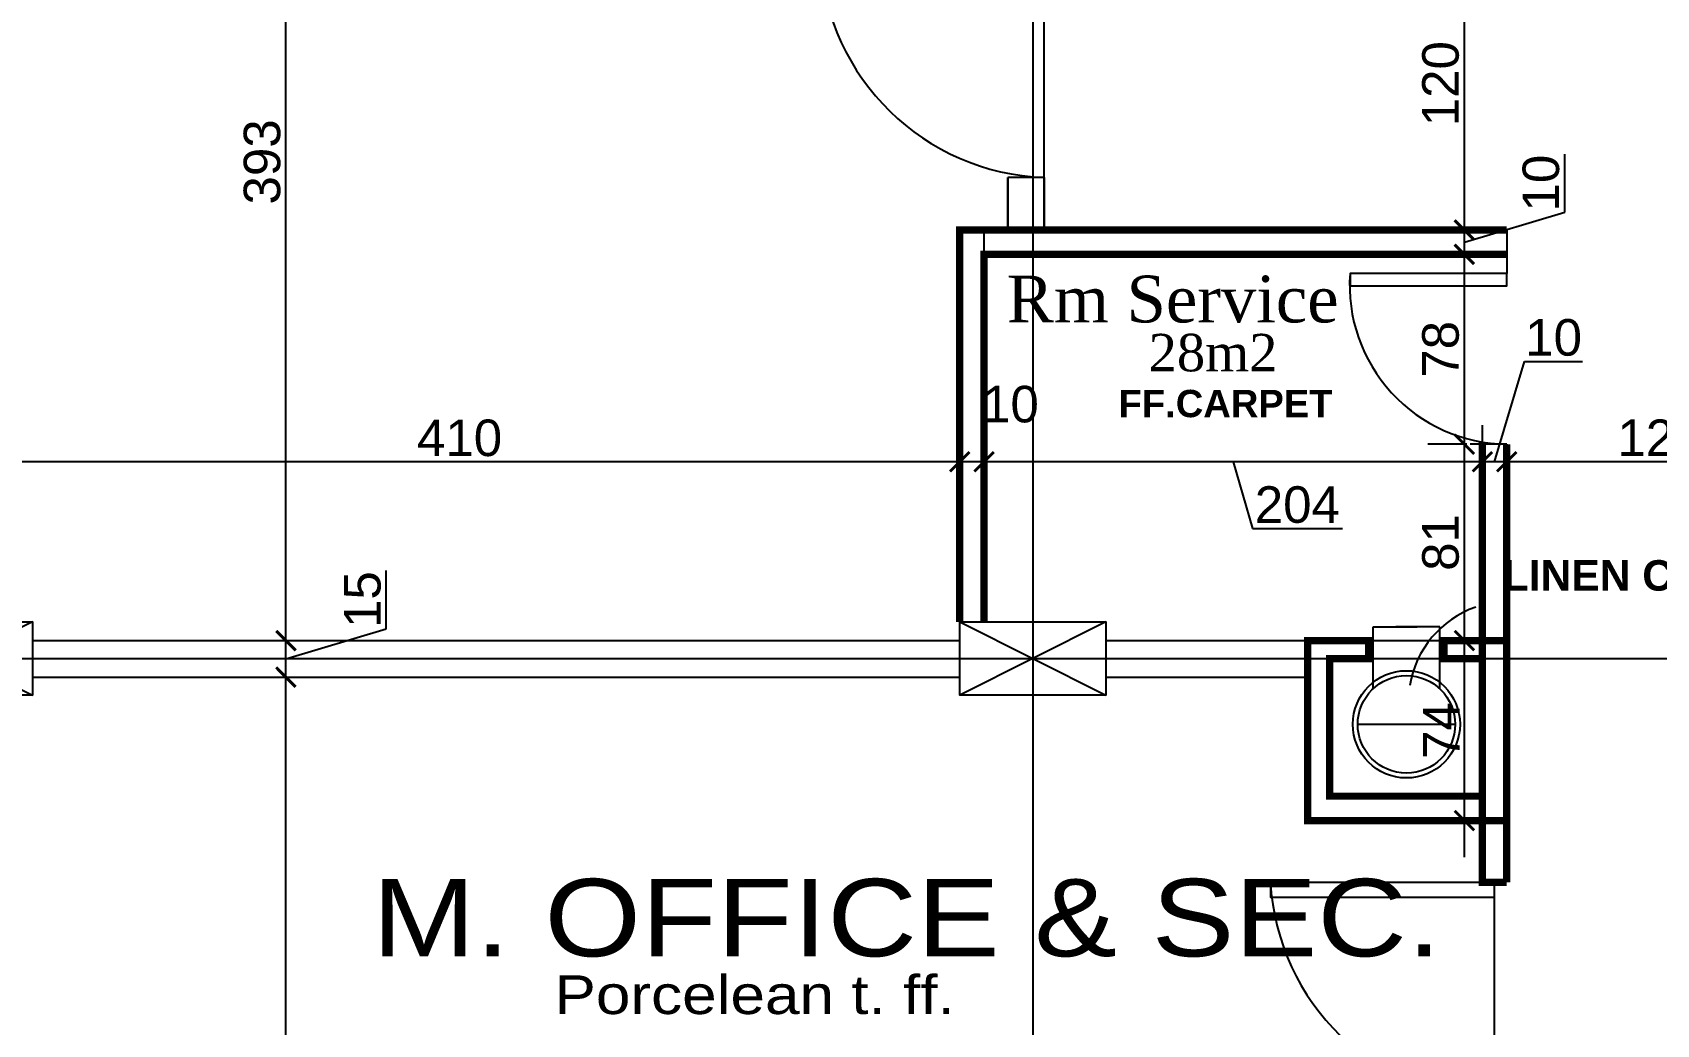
# Model space of a CAD drawing. Extents: x 250879 to 348495, y -51522 to -9360.
# Drawn here: x 297561 to 298227, y -20843 to -20436 of the extents above; entities that cross this region are included whole.
import ezdxf

# ---------------------------------------------------------------- set-up
doc = ezdxf.new("R2010")
doc.units = 0
doc.layers.get('0').update_dxf_attribs({"linetype": 'CONTINUOUS'})
doc.layers.get('DEFPOINTS').update_dxf_attribs({"color": 9, "linetype": 'CONTINUOUS'})
doc.layers.add('A-text finishing', color=6, linetype='CONTINUOUS', lineweight=13)
doc.layers.add('A-text function', color=30, linetype='CONTINUOUS', lineweight=20)
for name, color, linetype in [('AXIS', 1, 'CONTINUOUS'), ('COLUMN', 5, 'CONTINUOUS'), ('FURNITURE', 4, 'CONTINUOUS'), ('HATCH', 8, 'CONTINUOUS'), ('TEXT', 3, 'CONTINUOUS'), ('WALL', 7, 'CONTINUOUS')]:
    doc.layers.add(name, color=color, linetype=linetype)
doc.styles.add('ARIAL', font='BOD_CR.TTF', dxfattribs={"width": 1.2})
doc.styles.get("Standard").update_dxf_attribs({"font": 'sanss___.ttf', "height": 15})
doc.styles.add('style2', font='romantic.ttf', dxfattribs={"height": 50})
doc.styles.add('STYLE4', font='arialbd.ttf', dxfattribs={"height": 0.2})
doc.dimstyles.new('STANDARD$0', dxfattribs={"dimscale": 0, "dimtxt": 12, "dimasz": 8, "dimexe": 15, "dimexo": 0.0625, "dimgap": 2, "dimtad": 1, "dimdec": 0, "dimzin": 0, "dimdsep": 46, "dimtxsty": 'Standard', "dimblk1": 'ARCHTICK', "dimblk2": 'ARCHTICK', "dimsah": 1, "dimcen": 0.09, "dimdle": 15, "dimclrd": 3, "dimclre": 3, "dimclrt": 3, "dimazin": 0, "dimtfac": 1, "dimtdec": 0, "dimtofl": 0, "dimtmove": 1, "dimatfit": 3, "dimldrblk": 'ARCHTICK', "dimfxl": 1.0455, "dimfxlon": 1, "dimtolj": 1, "dimtzin": 0, "dimarcsym": 0})

# ---------------------------------------------------------------- blocks, each defined once
blk = doc.blocks.new('COLUMN')
at = {"layer": 'AXIS'}
for p, q in [((236924.7, -9644.26), (236984.7, -9674.26)), ((236984.7, -9644.26), (236924.7, -9674.26))]:
    blk.add_line(p, q, dxfattribs=at)
at = {"layer": 'COLUMN'}
blk.add_lwpolyline([(236924.7, -9644.26), (236984.7, -9644.26), (236984.7, -9674.26), (236924.7, -9674.26)], close=True, dxfattribs=at)
blk = doc.blocks.new('AXISG')
at = {"layer": 'AXIS'}
for p, q in [((306395.36, -19949.16), (306395.36, -23531.69)), ((305601.38, -20692.83), (307936.9, -20692.83))]:
    blk.add_line(p, q, dxfattribs=at)
at = {"layer": 'WALL', "linetype": 'Continuous'}
for p in [(69000.18, -11033.58), (69440.66, -11033.58)]:
    blk.add_blockref('COLUMN', p, dxfattribs=at)
blk = doc.blocks.new('_ARCHTICK')
at = {"color": 0, "linetype": 'ByBlock', "const_width": 0.15}
blk.add_lwpolyline([(-0.5, -0.5), (0.5, 0.5)], dxfattribs=at)
blk = doc.blocks.new('*D580')
at = {"layer": 'DEFPOINTS', "color": 0, "linetype": 'Continuous', "transparency": 16777216}
for p in [(297642.64, -20700.5), (297664.69, -20700.5), (297697.02, -21067.83)]:
    blk.add_point(p, dxfattribs=at)
at = {"layer": 'WALL', "color": 3, "linetype": 'Continuous', "lineweight": -2, "transparency": 16777216}
for p, q in [((297664.69, -21082.83), (297664.69, -20685.5)), ((297663.65, -20700.5), (297679.69, -20700.5)), ((297665.74, -21067.83), (297649.69, -21067.83))]:
    blk.add_line(p, q, dxfattribs=at)
at = {"layer": 'WALL', "color": 3, "linetype": 'Continuous', "lineweight": -2, "transparency": 16777216, "xscale": 8, "yscale": 8, "zscale": 8}
for p, rotation in [((297664.69, -20700.5), 90), ((297664.69, -21067.83), 270)]:
    blk.add_blockref('_ARCHTICK', p, dxfattribs=dict(at, rotation=rotation))
at = {"layer": 'WALL', "color": 3, "linetype": 'Continuous', "transparency": 16777216, "insert": (297654.96, -20884.17), "char_height": 15, "attachment_point": 5, "rotation": 90}
blk.add_mtext('\\A1;367', dxfattribs=at)
blk = doc.blocks.new('*D581')
at = {"layer": 'DEFPOINTS', "color": 0, "linetype": 'Continuous', "transparency": 16777216}
for p in [(297633.24, -20685.5), (297664.69, -20685.5), (297642.64, -20700.5)]:
    blk.add_point(p, dxfattribs=at)
at = {"layer": 'WALL', "color": 3, "linetype": 'Continuous', "lineweight": -2, "transparency": 16777216}
for p, q in [((297705.87, -20680.64), (297705.87, -20656.73)), ((297664.69, -20715.5), (297664.69, -20670.5)), ((297664.69, -20693), (297705.87, -20680.64)), ((297663.65, -20685.5), (297679.69, -20685.5)), ((297663.65, -20700.5), (297679.69, -20700.5))]:
    blk.add_line(p, q, dxfattribs=at)
at = {"layer": 'WALL', "color": 3, "linetype": 'Continuous', "lineweight": -2, "transparency": 16777216, "xscale": 8, "yscale": 8, "zscale": 8}
for p, rotation in [((297664.69, -20685.5), 90), ((297664.69, -20700.5), 270)]:
    blk.add_blockref('_ARCHTICK', p, dxfattribs=dict(at, rotation=rotation))
at = {"layer": 'WALL', "color": 3, "linetype": 'Continuous', "transparency": 16777216, "insert": (297696.15, -20668.68), "char_height": 15, "attachment_point": 5, "rotation": 90}
blk.add_mtext('\\A1;15', dxfattribs=at)
blk = doc.blocks.new('*D582')
at = {"layer": 'DEFPOINTS', "color": 0, "linetype": 'Continuous', "transparency": 16777216}
for p in [(297622.51, -20292.83), (297664.69, -20292.83), (297633.24, -20685.5)]:
    blk.add_point(p, dxfattribs=at)
at = {"layer": 'WALL', "color": 3, "linetype": 'Continuous', "lineweight": -2, "transparency": 16777216}
for p, q in [((297664.69, -20700.5), (297664.69, -20277.83)), ((297663.65, -20292.83), (297679.69, -20292.83)), ((297663.65, -20685.5), (297679.69, -20685.5))]:
    blk.add_line(p, q, dxfattribs=at)
at = {"layer": 'WALL', "color": 3, "linetype": 'Continuous', "lineweight": -2, "transparency": 16777216, "xscale": 8, "yscale": 8, "zscale": 8}
for p, rotation in [((297664.69, -20292.83), 90), ((297664.69, -20685.5), 270)]:
    blk.add_blockref('_ARCHTICK', p, dxfattribs=dict(at, rotation=rotation))
at = {"layer": 'WALL', "color": 3, "linetype": 'Continuous', "transparency": 16777216, "insert": (297654.96, -20489.17), "char_height": 15, "attachment_point": 5, "rotation": 90}
blk.add_mtext('\\A1;393', dxfattribs=at)
blk = doc.blocks.new('*D602')
at = {"layer": 'DEFPOINTS', "color": 0, "linetype": 'Continuous', "transparency": 16777216}
for p in [(298291.33, -20590.11), (298165.6, -20604.97), (298165.6, -20612.15)]:
    blk.add_point(p, dxfattribs=at)
at = {"layer": 'WALL', "color": 3, "linetype": 'Continuous', "lineweight": -2, "transparency": 16777216}
for p, q in [((298306.33, -20612.15), (298150.6, -20612.15)), ((298165.6, -20611.1), (298165.6, -20627.15)), ((298291.33, -20611.1), (298291.33, -20627.15))]:
    blk.add_line(p, q, dxfattribs=at)
at = {"layer": 'WALL', "color": 3, "linetype": 'Continuous', "lineweight": -2, "transparency": 16777216, "xscale": 8, "yscale": 8, "zscale": 8, "rotation": 180}
blk.add_blockref('_ARCHTICK', (298165.6, -20612.15), dxfattribs=at)
at = {"layer": 'WALL', "color": 3, "linetype": 'Continuous', "lineweight": -2, "transparency": 16777216, "xscale": 8, "yscale": 8, "zscale": 8}
blk.add_blockref('_ARCHTICK', (298291.33, -20612.15), dxfattribs=at)
at = {"layer": 'WALL', "color": 3, "linetype": 'Continuous', "transparency": 16777216, "insert": (298228.47, -20602.41), "char_height": 15, "attachment_point": 5}
blk.add_mtext('\\A1;126', dxfattribs=at)
blk = doc.blocks.new('*D603')
at = {"layer": 'DEFPOINTS', "color": 0, "linetype": 'Continuous', "transparency": 16777216}
for p in [(298165.6, -20604.97), (298155.6, -20612.15), (298155.6, -20612.15)]:
    blk.add_point(p, dxfattribs=at)
at = {"layer": 'WALL', "color": 3, "linetype": 'Continuous', "lineweight": -2, "transparency": 16777216}
for p, q in [((298160.6, -20612.15), (298172.96, -20570.97)), ((298172.96, -20570.97), (298196.73, -20570.97)), ((298155.6, -20612.15), (298155.6, -20597.15)), ((298180.6, -20612.15), (298140.6, -20612.15)), ((298165.6, -20611.1), (298165.6, -20627.15))]:
    blk.add_line(p, q, dxfattribs=at)
at = {"layer": 'WALL', "color": 3, "linetype": 'Continuous', "lineweight": -2, "transparency": 16777216, "xscale": 8, "yscale": 8, "zscale": 8, "rotation": 180}
blk.add_blockref('_ARCHTICK', (298155.6, -20612.15), dxfattribs=at)
at = {"layer": 'WALL', "color": 3, "linetype": 'Continuous', "lineweight": -2, "transparency": 16777216, "xscale": 8, "yscale": 8, "zscale": 8}
blk.add_blockref('_ARCHTICK', (298165.6, -20612.15), dxfattribs=at)
at = {"layer": 'WALL', "color": 3, "linetype": 'Continuous', "transparency": 16777216, "insert": (298184.84, -20561.24), "char_height": 15, "attachment_point": 5}
blk.add_mtext('\\A1;10', dxfattribs=at)
blk = doc.blocks.new('*D604')
at = {"layer": 'DEFPOINTS', "color": 0, "linetype": 'Continuous', "transparency": 16777216}
for p in [(297951.17, -20612.15), (297951.17, -20612.15), (298155.6, -20612.15)]:
    blk.add_point(p, dxfattribs=at)
at = {"layer": 'WALL', "color": 3, "linetype": 'Continuous', "lineweight": -2, "transparency": 16777216}
for p, q in [((297951.17, -20612.15), (297951.17, -20597.15)), ((298155.6, -20612.15), (298155.6, -20597.15)), ((298170.6, -20612.15), (297936.17, -20612.15)), ((298053.39, -20612.15), (298061.24, -20639.53)), ((298061.24, -20639.53), (298098.15, -20639.53))]:
    blk.add_line(p, q, dxfattribs=at)
at = {"layer": 'WALL', "color": 3, "linetype": 'Continuous', "lineweight": -2, "transparency": 16777216, "xscale": 8, "yscale": 8, "zscale": 8, "rotation": 180}
blk.add_blockref('_ARCHTICK', (297951.17, -20612.15), dxfattribs=at)
at = {"layer": 'WALL', "color": 3, "linetype": 'Continuous', "lineweight": -2, "transparency": 16777216, "xscale": 8, "yscale": 8, "zscale": 8}
blk.add_blockref('_ARCHTICK', (298155.6, -20612.15), dxfattribs=at)
at = {"layer": 'WALL', "color": 3, "linetype": 'Continuous', "transparency": 16777216, "insert": (298079.69, -20629.8), "char_height": 15, "attachment_point": 5}
blk.add_mtext('\\A1;204', dxfattribs=at)
blk = doc.blocks.new('*D605')
at = {"layer": 'DEFPOINTS', "color": 0, "linetype": 'Continuous', "transparency": 16777216}
for p in [(297941.17, -20612.15), (297941.17, -20612.15), (297951.17, -20612.15)]:
    blk.add_point(p, dxfattribs=at)
at = {"layer": 'WALL', "color": 3, "linetype": 'Continuous', "lineweight": -2, "transparency": 16777216}
for p, q in [((297941.17, -20612.15), (297941.17, -20597.15)), ((297951.17, -20612.15), (297951.17, -20597.15)), ((297966.17, -20612.15), (297926.17, -20612.15))]:
    blk.add_line(p, q, dxfattribs=at)
at = {"layer": 'WALL', "color": 3, "linetype": 'Continuous', "lineweight": -2, "transparency": 16777216, "xscale": 8, "yscale": 8, "zscale": 8, "rotation": 180}
blk.add_blockref('_ARCHTICK', (297941.17, -20612.15), dxfattribs=at)
at = {"layer": 'WALL', "color": 3, "linetype": 'Continuous', "lineweight": -2, "transparency": 16777216, "xscale": 8, "yscale": 8, "zscale": 8}
blk.add_blockref('_ARCHTICK', (297951.17, -20612.15), dxfattribs=at)
at = {"layer": 'WALL', "color": 3, "linetype": 'Continuous', "transparency": 16777216, "insert": (297961.97, -20588.6), "char_height": 15, "attachment_point": 5}
blk.add_mtext('\\A1;10', dxfattribs=at)
blk = doc.blocks.new('*D606')
at = {"layer": 'DEFPOINTS', "color": 0, "linetype": 'Continuous', "transparency": 16777216}
for p in [(297530.69, -20612.15), (297941.17, -20612.15), (297530.69, -20631.07)]:
    blk.add_point(p, dxfattribs=at)
at = {"layer": 'WALL', "color": 3, "linetype": 'Continuous', "lineweight": -2, "transparency": 16777216}
for p, q in [((297530.69, -20613.19), (297530.69, -20597.15)), ((297941.17, -20612.15), (297941.17, -20597.15)), ((297956.17, -20612.15), (297515.69, -20612.15))]:
    blk.add_line(p, q, dxfattribs=at)
at = {"layer": 'WALL', "color": 3, "linetype": 'Continuous', "lineweight": -2, "transparency": 16777216, "xscale": 8, "yscale": 8, "zscale": 8, "rotation": 180}
blk.add_blockref('_ARCHTICK', (297530.69, -20612.15), dxfattribs=at)
at = {"layer": 'WALL', "color": 3, "linetype": 'Continuous', "lineweight": -2, "transparency": 16777216, "xscale": 8, "yscale": 8, "zscale": 8}
blk.add_blockref('_ARCHTICK', (297941.17, -20612.15), dxfattribs=at)
at = {"layer": 'WALL', "color": 3, "linetype": 'Continuous', "transparency": 16777216, "insert": (297735.93, -20602.42), "char_height": 15, "attachment_point": 5}
blk.add_mtext('\\A1;410', dxfattribs=at)
blk = doc.blocks.new('*D643')
at = {"layer": 'DEFPOINTS', "color": 0, "linetype": 'Continuous', "transparency": 16777216}
for p in [(298096.39, -20685.5), (298148.23, -20685.5), (298100.71, -20759.29)]:
    blk.add_point(p, dxfattribs=at)
at = {"layer": 'WALL', "color": 3, "linetype": 'Continuous', "lineweight": -2, "transparency": 16777216}
for p, q in [((298148.23, -20774.29), (298148.23, -20670.5)), ((298147.19, -20685.5), (298163.23, -20685.5)), ((298147.19, -20759.29), (298163.23, -20759.29))]:
    blk.add_line(p, q, dxfattribs=at)
at = {"layer": 'WALL', "color": 3, "linetype": 'Continuous', "lineweight": -2, "transparency": 16777216, "xscale": 8, "yscale": 8, "zscale": 8}
for p, rotation in [((298148.23, -20685.5), 90), ((298148.23, -20759.29), 270)]:
    blk.add_blockref('_ARCHTICK', p, dxfattribs=dict(at, rotation=rotation))
at = {"layer": 'WALL', "color": 3, "linetype": 'Continuous', "transparency": 16777216, "insert": (298138.73, -20722.39), "char_height": 15, "attachment_point": 5, "rotation": 90}
blk.add_mtext('\\A1;74', dxfattribs=at)
blk = doc.blocks.new('*D644')
at = {"layer": 'DEFPOINTS', "color": 0, "linetype": 'Continuous', "transparency": 16777216}
for p in [(298148.23, -20604.97), (298155.6, -20604.97), (298096.39, -20685.5)]:
    blk.add_point(p, dxfattribs=at)
at = {"layer": 'WALL', "color": 3, "linetype": 'Continuous', "lineweight": -2, "transparency": 16777216}
for p, q in [((298148.23, -20700.5), (298148.23, -20589.97)), ((298149.28, -20604.97), (298133.23, -20604.97)), ((298147.19, -20685.5), (298163.23, -20685.5))]:
    blk.add_line(p, q, dxfattribs=at)
at = {"layer": 'WALL', "color": 3, "linetype": 'Continuous', "lineweight": -2, "transparency": 16777216, "xscale": 8, "yscale": 8, "zscale": 8}
for p, rotation in [((298148.23, -20604.97), 90), ((298148.23, -20685.5), 270)]:
    blk.add_blockref('_ARCHTICK', p, dxfattribs=dict(at, rotation=rotation))
at = {"layer": 'WALL', "color": 3, "linetype": 'Continuous', "transparency": 16777216, "insert": (298138.51, -20645.23), "char_height": 15, "attachment_point": 5, "rotation": 90}
blk.add_mtext('\\A1;81', dxfattribs=at)
blk = doc.blocks.new('*D645')
at = {"layer": 'DEFPOINTS', "color": 0, "linetype": 'Continuous', "transparency": 16777216}
for p in [(298110.36, -20527.1), (298148.23, -20527.1), (298155.6, -20604.97)]:
    blk.add_point(p, dxfattribs=at)
at = {"layer": 'WALL', "color": 3, "linetype": 'Continuous', "lineweight": -2, "transparency": 16777216}
for p, q in [((298148.23, -20619.97), (298148.23, -20512.1)), ((298147.19, -20527.1), (298163.23, -20527.1)), ((298149.28, -20604.97), (298133.23, -20604.97))]:
    blk.add_line(p, q, dxfattribs=at)
at = {"layer": 'WALL', "color": 3, "linetype": 'Continuous', "lineweight": -2, "transparency": 16777216, "xscale": 8, "yscale": 8, "zscale": 8}
for p, rotation in [((298148.23, -20527.1), 90), ((298148.23, -20604.97), 270)]:
    blk.add_blockref('_ARCHTICK', p, dxfattribs=dict(at, rotation=rotation))
at = {"layer": 'WALL', "color": 3, "linetype": 'Continuous', "transparency": 16777216, "insert": (298138.51, -20566.04), "char_height": 15, "attachment_point": 5, "rotation": 90}
blk.add_mtext('\\A1;78', dxfattribs=at)
blk = doc.blocks.new('*D646')
at = {"layer": 'DEFPOINTS', "color": 0, "linetype": 'Continuous', "transparency": 16777216}
for p in [(298110.36, -20517.1), (298148.23, -20517.1), (298110.36, -20527.1)]:
    blk.add_point(p, dxfattribs=at)
at = {"layer": 'WALL', "color": 3, "linetype": 'Continuous', "lineweight": -2, "transparency": 16777216}
for p, q in [((298189.41, -20509.75), (298189.41, -20485.97)), ((298148.23, -20542.1), (298148.23, -20502.1)), ((298148.23, -20522.1), (298189.41, -20509.75)), ((298147.19, -20517.1), (298163.23, -20517.1)), ((298147.19, -20527.1), (298163.23, -20527.1))]:
    blk.add_line(p, q, dxfattribs=at)
at = {"layer": 'WALL', "color": 3, "linetype": 'Continuous', "lineweight": -2, "transparency": 16777216, "xscale": 8, "yscale": 8, "zscale": 8}
for p, rotation in [((298148.23, -20517.1), 90), ((298148.23, -20527.1), 270)]:
    blk.add_blockref('_ARCHTICK', p, dxfattribs=dict(at, rotation=rotation))
at = {"layer": 'WALL', "color": 3, "linetype": 'Continuous', "transparency": 16777216, "insert": (298179.69, -20497.86), "char_height": 15, "attachment_point": 5, "rotation": 90}
blk.add_mtext('\\A1;10', dxfattribs=at)
blk = doc.blocks.new('*D647')
at = {"layer": 'DEFPOINTS', "color": 0, "linetype": 'Continuous', "transparency": 16777216}
for p in [(298148.23, -20397.1), (298151.87, -20397.1), (298110.36, -20517.1)]:
    blk.add_point(p, dxfattribs=at)
at = {"layer": 'WALL', "color": 3, "linetype": 'Continuous', "lineweight": -2, "transparency": 16777216}
for p, q in [((298148.23, -20532.1), (298148.23, -20382.1)), ((298149.28, -20397.1), (298133.23, -20397.1)), ((298147.19, -20517.1), (298163.23, -20517.1))]:
    blk.add_line(p, q, dxfattribs=at)
at = {"layer": 'WALL', "color": 3, "linetype": 'Continuous', "lineweight": -2, "transparency": 16777216, "xscale": 8, "yscale": 8, "zscale": 8}
for p, rotation in [((298148.23, -20397.1), 90), ((298148.23, -20517.1), 270)]:
    blk.add_blockref('_ARCHTICK', p, dxfattribs=dict(at, rotation=rotation))
at = {"layer": 'WALL', "color": 3, "linetype": 'Continuous', "transparency": 16777216, "insert": (298138.51, -20457.1), "char_height": 15, "attachment_point": 5, "rotation": 90}
blk.add_mtext('\\A1;120', dxfattribs=at)

msp = doc.modelspace()

# ---------------------------------------------------------------- linework, layer by layer
at = {"layer": 'AXIS'}
for p, q in [((297971.16982, -19501.49474), (297971.16982, -23531.69157)), ((297416.32472, -20692.83296), (299512.71044, -20692.83296))]:
    msp.add_line(p, q, dxfattribs=at)
at = {"layer": 'FURNITURE'}
for p, q in [((297975.84064, -20495.57481), (297975.84064, -20405.57481)), ((297975.84064, -20495.57481), (297960.84064, -20495.57481)), ((297975.84064, -20495.57481), (297960.84064, -20495.57481)), ((298160.60366, -20874.66759), (298160.60366, -20784.66759))]:
    msp.add_line(p, q, dxfattribs=at)
at = {"layer": 'FURNITURE', "linetype": 'Continuous', "flags": 128}
msp.add_lwpolyline([(298165.60366, -20534.97105), (298101.29834, -20534.97105), (298101.29834, -20539.97105), (298165.60366, -20539.97105), (298165.60366, -20534.97105)], dxfattribs=at)
at = {"layer": 'FURNITURE', "flags": 128}
msp.add_lwpolyline([(298160.60366, -20784.66759), (298068.64031, -20784.66759), (298068.64031, -20790.66759), (298160.60366, -20790.66759), (298160.60366, -20784.66759)], dxfattribs=at)
at = {"layer": 'FURNITURE'}
for centre in [(297979.32151, -20400.03324), (298164.08453, -20779.12602)]:
    msp.add_arc(centre, 95.60496, 183.32290933, 267.91346445, dxfattribs=at)
at = {"layer": 'FURNITURE', "linetype": 'Continuous'}
msp.add_arc((298166.46832, -20539.63978), 65.337, 175.90237981, 269.24172944, dxfattribs=at)
msp.add_arc((298166.46832, -20539.63978), 65.337, 175.90237981, 269.24172944, dxfattribs=at)
msp.add_arc((298166.46832, -20539.63978), 65.337, 175.90237981, 269.24172944, dxfattribs=at)
at = {"layer": 'HATCH', "linetype": 'ByBlock', "ltscale": 3}
msp.add_line((297554.96562, -20692.83296), (297972.96562, -20692.83296), dxfattribs=at)
at = {"layer": 'WALL', "ltscale": 3}
for p, q in [((297960.84064, -20517.0995), (297960.84064, -20495.57481)), ((297960.84064, -20495.57481), (297960.84064, -20517.0995)), ((297975.84064, -20495.57481), (297960.84064, -20495.57481)), ((297975.84064, -20517.0995), (297975.84064, -20495.57481)), ((297975.84064, -20495.57481), (297975.84064, -20517.0995)), ((297941.16982, -20685.49755), (297941.16982, -20517.0995)), ((297951.16982, -20677.83296), (297951.16982, -20517.0995)), ((298165.60366, -20517.0995), (298165.60366, -20534.97105)), ((298165.60366, -20534.97105), (298150.60366, -20534.97105)), ((298165.60366, -20534.97105), (298150.60366, -20534.97105)), ((298165.60366, -20534.97105), (298150.60366, -20534.97105)), ((298165.60366, -20604.97105), (298165.60366, -20692.99755)), ((297560.69294, -20685.49755), (297941.16982, -20685.49755)), ((298001.16982, -20685.49755), (298103.77754, -20685.49755)), ((298001.16982, -20685.49755), (298103.77754, -20685.49755)), ((298001.16982, -20685.49755), (298103.77754, -20685.49755)), ((298001.16982, -20685.49755), (298165.60366, -20685.49755)), ((297560.69294, -20700.49755), (297941.16982, -20700.49755)), ((298001.16982, -20700.49755), (298083.90425, -20700.49755))]:
    msp.add_line(p, q, dxfattribs=at)
at = {"layer": 'WALL', "linetype": 'Continuous'}
for p, q in [((297975.84064, -20495.57481), (297960.84064, -20495.57481)), ((297975.84064, -20495.57481), (297960.84064, -20495.57481)), ((298165.60366, -20604.97105), (298150.60366, -20604.97105)), ((298110.75847, -20705.25208), (298110.75847, -20679.81819)), ((298110.75847, -20679.81819), (298128.84325, -20679.81819)), ((298138.14833, -20679.81819), (298120.06355, -20679.81819)), ((298138.14833, -20705.25208), (298138.14833, -20679.81819)), ((298108.88373, -20692.83296), (298139.81852, -20692.83296)), ((298104.4534, -20719.82771), (298144.4534, -20719.82771))]:
    msp.add_line(p, q, dxfattribs=at)
at = {"layer": 'WALL', "linetype": 'Continuous', "const_width": 3}
for points in [[(298165.60366, -20517.0995), (297941.16982, -20517.0995), (297941.16982, -20677.83296)], [(298165.60366, -20527.0995), (297951.16982, -20527.0995), (297951.16982, -20677.83296)], [(298155.60366, -20604.06712), (298155.60366, -20784.66759), (298165.60366, -20784.66759)], [(298165.60366, -20784.66759), (298165.60366, -20604.97105)], [(298165.60366, -20759.28907), (298083.90425, -20759.28907), (298083.90425, -20685.49755)], [(298083.90425, -20685.49755), (298092.90209, -20685.49755), (298108.88373, -20685.49755), (298108.88373, -20692.83296), (298092.90209, -20692.83296)], [(298155.60366, -20749.28907), (298155.60366, -20692.83296), (298139.81852, -20692.83296), (298139.81852, -20685.49755), (298165.60366, -20685.49755), (298165.60366, -20759.28907), (298083.90425, -20759.28907), (298083.90425, -20685.49755), (298108.88373, -20685.49755), (298108.88373, -20692.83296), (298092.90209, -20692.83296), (298092.90209, -20749.28907), (298155.60366, -20749.28907), (298155.60366, -20692.83296), (298139.81852, -20692.83296), (298139.81852, -20685.49755), (298165.60366, -20685.49755)], [(298165.60366, -20685.49755), (298156.51419, -20685.49755), (298139.81852, -20685.49755), (298139.81852, -20692.83296), (298154.88122, -20692.83296)], [(298158.50072, -20759.41577), (298158.50072, -20759.28907)]]:
    msp.add_lwpolyline(points, dxfattribs=at)
at = {"layer": 'WALL', "linetype": 'Continuous'}
for radius in [22, 20]:
    msp.add_circle((298124.4534, -20719.82771), radius, dxfattribs=at)
at = {"layer": 'WALL', "linetype": 'Continuous', "ltscale": 3}
msp.add_arc((298166.46988, -20710.672), 41.23576, 109.25591517, 170.64611545, dxfattribs=at)

# ---------------------------------------------------------------- block references
at = {"layer": 'WALL', "linetype": 'Continuous'}
for name, p in [('AXISG', (-8424.19082, 0)), ('COLUMN', (60575.99346, -11033.57644))]:
    msp.add_blockref(name, p, dxfattribs=at)

# ---------------------------------------------------------------- texts
at = {"layer": 'A-text finishing', "style": 'ARIAL', "width": 1.2}
msp.add_text('Porcelean t. ff.', height=15.876, dxfattribs=at).set_placement((297774.87375, -20838.64893))
at = {"layer": 'A-text function', "insert": (297700.00682, -20783.21663), "char_height": 31.752, "width": 961.934848, "attachment_point": 1, "style": 'ARIAL'}
msp.add_mtext('M. OFFICE & SEC.', dxfattribs=at)
at = {"layer": 'TEXT'}
for s, insert, char_height, width, attachment_point, style in [(' Rm Service', (298096.62468, -20535.7802), 19.208, 319.00267, 3, 'style2'), ('28m2', (298071.52024, -20575.28221), 15.3664, 255.202136, 9, 'style2'), ('FF.CARPET', (298094.12436, -20594.01854), 11.2, 121.2382784, 9, 'STYLE4'), ('LINEN CHUTE', (298163.99568, -20652.49763), 12.5, 158.3714509, 1, 'STYLE4')]:
    msp.add_mtext(s, dxfattribs=dict(at, insert=insert, char_height=char_height, width=width, attachment_point=attachment_point, style=style))

# ---------------------------------------------------------------- dimensions: what is measured, and where the dimension line sits
at = {"layer": 'WALL', "linetype": 'Continuous'}
for base, p1, p2, picture, middle in [((297664.69383, -20292.83296), (297633.23731, -20685.49755), (297622.50687, -20292.83296), '*D582', (297654.9572, -20489.16526)), ((298148.2324, -20397.0995), (298110.36414, -20517.0995), (298151.87375, -20397.0995), '*D647', (298138.50606, -20457.0995)), ((298148.2324, -20517.0995), (298110.36414, -20527.0995), (298110.36414, -20517.0995), '*D646', (298179.68507, -20507.7458)), ((298148.2324, -20527.0995), (298155.60366, -20604.97105), (298110.36414, -20527.0995), '*D645', (298138.50606, -20566.03528)), ((298148.2324, -20604.97105), (298096.39399, -20685.49755), (298155.60366, -20604.97105), '*D644', (298138.50606, -20645.2343)), ((297664.69383, -20685.49755), (297642.63788, -20700.49755), (297633.23731, -20685.49755), '*D581', (297696.1465, -20678.64385)), ((298148.2324, -20685.49755), (298100.70894, -20759.28907), (298096.39399, -20685.49755), '*D643', (298138.7324, -20722.39331)), ((297664.69383, -20700.49755), (297697.01636, -21067.83296), (297642.63788, -20700.49755), '*D580', (297654.9572, -20884.16526))]:
    dim = msp.add_linear_dim(base=base, p1=p1, p2=p2, angle=90, dimstyle='STANDARD$0', override={"dimscale": 1}, dxfattribs=at)
    dim.commit()
    dim.dimension.update_dxf_attribs({"geometry": picture, "text_midpoint": middle})
for base, p1, p2, picture, middle in [((298155.60366, -20612.14744), (298165.60366, -20604.97105), (298155.60366, -20612.14744), '*D603', (298174.95736, -20561.24209)), ((298165.60366, -20612.14744), (298291.32928, -20590.10622), (298165.60366, -20604.97105), '*D602', (298228.46647, -20602.41081)), ((297530.69294, -20612.14744), (297941.16982, -20612.14744), (297530.69294, -20631.06603), '*D606', (297735.93138, -20602.4211))]:
    dim = msp.add_linear_dim(base=base, p1=p1, p2=p2, dimstyle='STANDARD$0', override={"dimscale": 1}, dxfattribs=at)
    dim.commit()
    dim.dimension.update_dxf_attribs({"geometry": picture, "text_midpoint": middle})
for base, p1, p2, picture, middle in [((297941.16982, -20612.14744), (297951.16982, -20612.14744), (297941.16982, -20612.14744), '*D605', (297961.97499, -20598.32557)), ((297951.16982, -20612.14744), (298155.60366, -20612.14744), (297951.16982, -20612.14744), '*D604', (298063.24426, -20639.52522))]:
    dim = msp.add_linear_dim(base=base, p1=p1, p2=p2, dimstyle='STANDARD$0', override={"dimscale": 1}, dxfattribs=at)
    dim.commit()
    dim.dimension.update_dxf_attribs({"geometry": picture, "text_midpoint": middle, "dimtype": 160})

doc.saveas('drawing.dxf')
